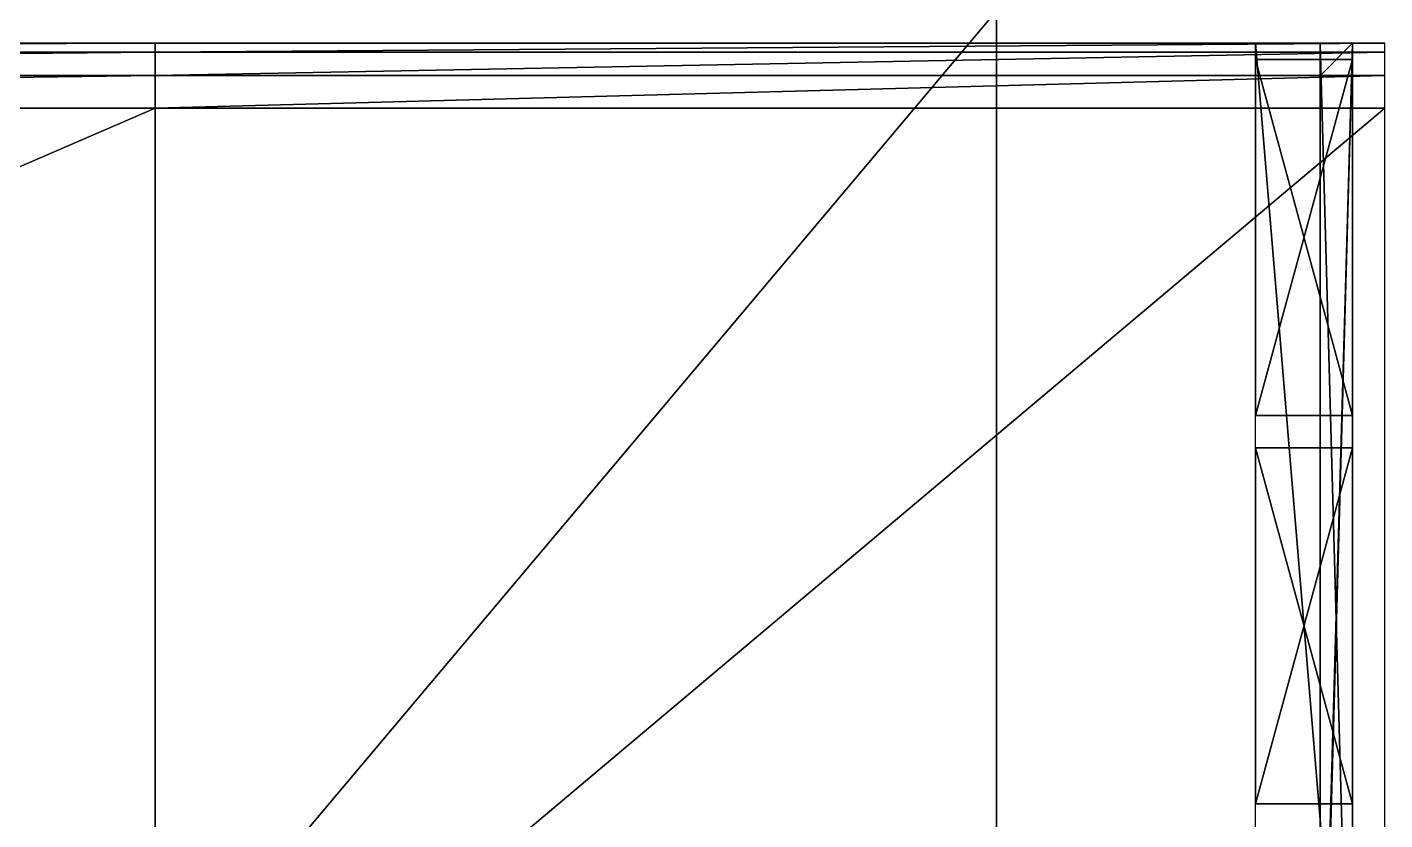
# Model space of a CAD drawing. Extents: x -226 to 261, y -163 to 113.
# Drawn here: x 145.1 to 250, y -40 to 21.2 of the extents above; entities that cross this region are included whole.
import ezdxf

# ---------------------------------------------------------------- set-up
doc = ezdxf.new("R2010")
doc.units = 0
doc.header["$MEASUREMENT"] = 0
doc.layers.get('0').update_dxf_attribs({"linetype": 'CONTINUOUS'})

msp = doc.modelspace()

# ---------------------------------------------------------------- linework, layer by layer
for points in [[(140, -72.5, -47.5), (220, -72.5, -47.5), (220, 22.5, -47.5)], [(140, -72.5, -47.5), (220, 22.5, -47.5), (140, 22.5, -47.5)], [(140, -72.5, -72.5), (140, 22.5, -72.5), (220, 22.5, -72.5)], [(140, -72.5, -72.5), (220, 22.5, -72.5), (220, -72.5, -72.5)], [(220, -72.5, -47.5), (220, -72.5, -72.5), (220, 22.5, -72.5)], [(220, -72.5, -47.5), (220, 22.5, -72.5), (220, 22.5, -47.5)], [(155, 20, -10), (-30, 20, -10), (-30, 19.3168, -7.4775)], [(155, 19.3168, -7.4775), (155, 20, -10), (-30, 19.3168, -7.4775)], [(-30, 20, -10), (155, 20, -10), (0, 20, -20)], [(110, 20, -20), (0, 20, -20), (155, 20, -10)], [(155, 20, -100), (0, 20, -70), (110, 20, -70)], [(0, 20, -70), (155, 20, -100), (9.0742, 20, -87.4913)], [(155, 20, -100), (9.8219, 20, -91.25), (9.0742, 20, -87.4913)], [(11.25, 20, -100), (9.8219, 20, -91.25), (155, 20, -100)], [(111.261, 20, -20.3416), (110, 20, -20), (155, 20, -10)], [(155, 20, -100), (110, 20, -70), (111.261, 20, -69.6584)], [(112.158, 20, -21.2388), (111.261, 20, -20.3416), (155, 20, -10)], [(155, 20, -100), (111.261, 20, -69.6584), (112.158, 20, -68.7612)], [(155, 20, -100), (112.158, 20, -68.7612), (112.5, 20, -67.5)], [(112.158, 20, -21.2388), (155, 20, -10), (112.5, 20, -22.5)], [(155, 20, -10), (112.5, 20, -67.5), (112.5, 20, -22.5)], [(112.5, 20, -67.5), (155, 20, -100), (137.842, 20, -81.2612)], [(137.842, 20, -38.7388), (112.5, 20, -67.5), (155, 20, -10)], [(155, 20, -10), (138.739, 20, -37.8416), (137.842, 20, -38.7388)], [(155, 20, -100), (137.842, 20, -81.2612), (138.739, 20, -82.1584)], [(155, 20, -10), (140, 20, -37.5), (138.739, 20, -37.8416)], [(155, 20, -100), (138.739, 20, -82.1584), (140, 20, -82.5)], [(155, 20, -10), (250, 20, -10), (140, 20, -37.5)], [(220, 20, -37.5), (140, 20, -37.5), (250, 20, -10)], [(250, 20, -90), (155, 20, -100), (140, 20, -82.5)], [(250, 20, -90), (140, 20, -82.5), (220, 20, -82.5)], [(250, 20, -10), (155, 20, -10), (155, 19.3168, -7.4775)], [(250, 19.3168, -7.4775), (250, 20, -10), (155, 19.3168, -7.4775)], [(221.261, 20, -37.8416), (220, 20, -37.5), (250, 20, -10)], [(250, 20, -90), (220, 20, -82.5), (221.261, 20, -82.1584)], [(222.158, 20, -38.7388), (221.261, 20, -37.8416), (250, 20, -10)], [(250, 20, -90), (221.261, 20, -82.1584), (222.158, 20, -81.2612)], [(250, 20, -90), (222.158, 20, -81.2612), (222.5, 20, -80)], [(222.158, 20, -38.7388), (250, 20, -10), (222.5, 20, -40)], [(250, 20, -10), (250, 20, -90), (222.5, 20, -80)], [(250, 20, -10), (222.5, 20, -80), (222.5, 20, -40)], [(247.5, -70, -82.5), (240, -70, -82.5), (240, 20, -82.5)], [(247.5, -70, -82.5), (240, 20, -82.5), (247.5, 20, -82.5)], [(245, -67.5, -5), (247.5, -70, -12.5), (247.5, 20, -12.5)], [(245, -67.5, -5), (247.5, 20, -12.5), (245, 17.5, -5)], [(247.5, -70, -12.5), (245, -70, -15), (245, 20, -15)], [(247.5, -70, -12.5), (245, 20, -15), (247.5, 20, -12.5)], [(245, -70, -15), (247.5, -70, -22.5), (247.5, 20, -22.5)], [(245, -70, -15), (247.5, 20, -22.5), (245, 20, -15)], [(247.5, -70, -22.5), (245, -70, -25), (245, 20, -25)], [(247.5, -70, -22.5), (245, 20, -25), (247.5, 20, -22.5)], [(245, -70, -25), (247.5, -70, -32.5), (247.5, 20, -32.5)], [(245, -70, -25), (247.5, 20, -32.5), (245, 20, -25)], [(247.5, -70, -32.5), (245, -70, -35), (245, 20, -35)], [(247.5, -70, -32.5), (245, 20, -35), (247.5, 20, -32.5)], [(245, -70, -35), (247.5, -70, -42.5), (247.5, 20, -42.5)], [(245, -70, -35), (247.5, 20, -42.5), (245, 20, -35)], [(247.5, -70, -42.5), (245, -70, -45), (245, 20, -45)], [(247.5, -70, -42.5), (245, 20, -45), (247.5, 20, -42.5)], [(245, -70, -45), (247.5, -70, -52.5), (247.5, 20, -52.5)], [(245, -70, -45), (247.5, 20, -52.5), (245, 20, -45)], [(247.5, -70, -52.5), (245, -70, -55), (245, 20, -55)], [(247.5, -70, -52.5), (245, 20, -55), (247.5, 20, -52.5)], [(245, -70, -55), (247.5, -70, -62.5), (247.5, 20, -62.5)], [(245, -70, -55), (247.5, 20, -62.5), (245, 20, -55)], [(247.5, -70, -62.5), (245, -70, -65), (245, 20, -65)], [(247.5, -70, -62.5), (245, 20, -65), (247.5, 20, -62.5)], [(245, -70, -65), (247.5, -70, -72.5), (247.5, 20, -72.5)], [(245, -70, -65), (247.5, 20, -72.5), (245, 20, -65)], [(247.5, -70, -72.5), (245, -70, -75), (245, 20, -75)], [(247.5, -70, -72.5), (245, 20, -75), (247.5, 20, -72.5)], [(245, -70, -75), (247.5, -70, -82.5), (247.5, 20, -82.5)], [(245, -70, -75), (247.5, 20, -82.5), (245, 20, -75)], [(155, 19.3168, -7.4775), (-30, 19.3168, -7.4775), (-30, 17.5225, -5.6832)], [(155, 17.5225, -5.6832), (155, 19.3168, -7.4775), (-30, 17.5225, -5.6832)], [(250, 19.3168, -7.4775), (155, 19.3168, -7.4775), (155, 17.5225, -5.6832)], [(250, 17.5225, -5.6832), (250, 19.3168, -7.4775), (155, 17.5225, -5.6832)], [(240, -8.75, -92.5), (240, 18.75, -92.5), (247.5, 18.75, -92.5)], [(240, -8.75, -92.5), (247.5, 18.75, -92.5), (247.5, -8.75, -92.5)], [(247.5, -8.75, -83.75), (247.5, 18.75, -83.75), (240, 18.75, -83.75)], [(247.5, -8.75, -83.75), (240, 18.75, -83.75), (240, -8.75, -83.75)], [(240, -8.75, -83.75), (240, 18.75, -83.75), (240, 18.75, -92.5)], [(240, -8.75, -83.75), (240, 18.75, -92.5), (240, -8.75, -92.5)], [(240, 18.75, -92.5), (240, 18.75, -83.75), (247.5, 18.75, -83.75)], [(240, 18.75, -92.5), (247.5, 18.75, -83.75), (247.5, 18.75, -92.5)], [(247.5, -8.75, -92.5), (247.5, 18.75, -92.5), (247.5, 18.75, -83.75)], [(247.5, -8.75, -92.5), (247.5, 18.75, -83.75), (247.5, -8.75, -83.75)], [(155, 17.5225, -5.6832), (-30, 17.5225, -5.6832), (-30, 15, -5)], [(155, 15, -5), (155, 17.5225, -5.6832), (-30, 15, -5)], [(250, 17.5225, -5.6832), (155, 17.5225, -5.6832), (155, 15, -5)], [(250, 15, -5), (250, 17.5225, -5.6832), (155, 15, -5)], [(155, 15, -5), (-30, 15, -5), (-30, -65, -5)], [(155, -65, -5), (155, 15, -5), (-30, -65, -5)], [(250, 15, -5), (155, 15, -5), (155, -65, -5)], [(250, -65, -5), (250, 15, -5), (155, -65, -5)], [(240, -8.75, -92.5), (247.5, -8.75, -92.5), (247.5, -8.75, -83.75)], [(240, -8.75, -92.5), (247.5, -8.75, -83.75), (240, -8.75, -83.75)], [(240, -38.75, -92.5), (240, -11.25, -92.5), (247.5, -11.25, -92.5)], [(240, -38.75, -92.5), (247.5, -11.25, -92.5), (247.5, -38.75, -92.5)], [(247.5, -38.75, -83.75), (247.5, -11.25, -83.75), (240, -11.25, -83.75)], [(247.5, -38.75, -83.75), (240, -11.25, -83.75), (240, -38.75, -83.75)], [(240, -38.75, -83.75), (240, -11.25, -83.75), (240, -11.25, -92.5)], [(240, -38.75, -83.75), (240, -11.25, -92.5), (240, -38.75, -92.5)], [(240, -11.25, -92.5), (240, -11.25, -83.75), (247.5, -11.25, -83.75)], [(240, -11.25, -92.5), (247.5, -11.25, -83.75), (247.5, -11.25, -92.5)], [(247.5, -38.75, -92.5), (247.5, -11.25, -92.5), (247.5, -11.25, -83.75)], [(247.5, -38.75, -92.5), (247.5, -11.25, -83.75), (247.5, -38.75, -83.75)], [(240, -38.75, -92.5), (247.5, -38.75, -92.5), (247.5, -38.75, -83.75)], [(240, -38.75, -92.5), (247.5, -38.75, -83.75), (240, -38.75, -83.75)]]:
    msp.add_3dface(points)

doc.saveas('drawing.dxf')
